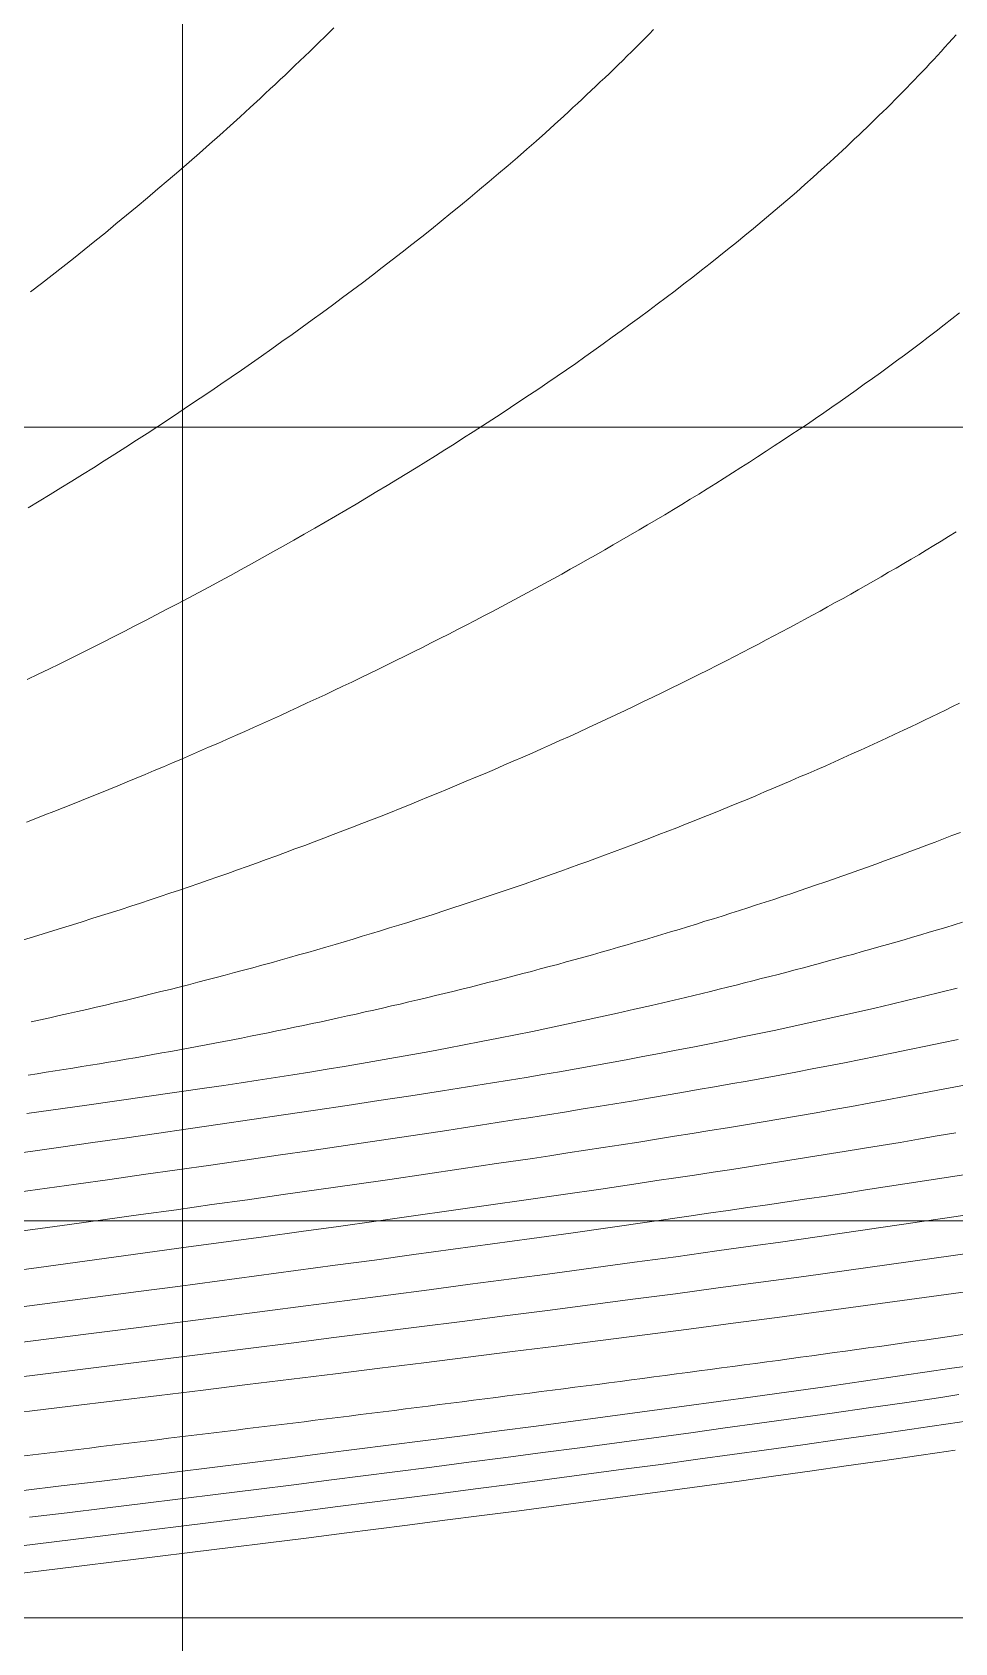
# Model space of a CAD drawing. Extents: x 11249 to 82946, y 15238 to 34763.
# Drawn here: x 60839 to 61420, y 25356 to 26370 of the extents above; entities that cross this region are included whole.
import ezdxf

# ---------------------------------------------------------------- set-up
doc = ezdxf.new("R2010")
doc.units = 0
doc.header["$LTSCALE"] = 250
doc.layers.add('03_Lines_Frames1', color=7, linetype='CONTINUOUS', lineweight=15)
doc.layers.add('03_Lines_Grid', color=253, linetype='CONTINUOUS', lineweight=15)
doc.layers.add('Make2D$Annotation$S0CO1', color=1, linetype='CONTINUOUS', true_color=0xff0000)

# ---------------------------------------------------------------- blocks, each defined once
blk = doc.blocks.new('*U7')
at = {"layer": '03_Lines_Grid'}
blk.add_line((0, -4367.6), (0, 3840), dxfattribs=at)
blk = doc.blocks.new('*U8')
at = {"layer": 'Make2D$Annotation$S0CO1', "color": 0, "linetype": 'ByBlock', "lineweight": -2, "transparency": 16777216}
blk.add_blockref('*U7', (2500, 0), dxfattribs=at)

msp = doc.modelspace()

# ---------------------------------------------------------------- linework, layer by layer
at = {"layer": '03_Lines_Frames1'}
for points in [[(60838.2, 26206.6), (60845, 26211.8), (60851.7, 26217.1), (60858.5, 26222.4), (60865.2, 26227.7), (60871.9, 26233.1), (60878.6, 26238.5), (60885.3, 26243.9), (60891.9, 26249.4), (60898.6, 26254.9), (60905.2, 26260.4), (60911.8, 26265.9), (60918.4, 26271.5), (60924.9, 26277), (60931.5, 26282.7), (60938, 26288.3), (60944.5, 26294), (60950.9, 26299.7), (60957.4, 26305.4), (60963.8, 26311.1), (60970.2, 26316.9), (60976.5, 26322.7), (60982.8, 26328.5), (60986, 26331.5), (60989.1, 26334.4), (60992.3, 26337.3), (60995.4, 26340.3), (60998.5, 26343.2), (61001.6, 26346.2), (61004.7, 26349.1), (61007.8, 26352.1), (61010.9, 26355.1), (61014, 26358.1), (61017, 26361), (61020.1, 26364), (61023.2, 26367), (61026.2, 26370), (61029.2, 26373)], [(60836.1, 25962.5), (60842.9, 25965.8), (60849.7, 25969.1), (60856.5, 25972.4), (60863.2, 25975.8), (60870, 25979.1), (60876.8, 25982.5), (60883.5, 25985.9), (60890.3, 25989.3), (60897, 25992.7), (60903.8, 25996.2), (60910.5, 25999.7), (60917.2, 26003.2), (60924, 26006.7), (60930.7, 26010.2), (60937.4, 26013.8), (60944.1, 26017.3), (60950.8, 26020.9), (60957.4, 26024.5), (60964.1, 26028.1), (60970.8, 26031.8), (60977.4, 26035.4), (60984.1, 26039.1), (60990.7, 26042.8), (60997.3, 26046.5), (61003.9, 26050.3), (61010.5, 26054), (61017.1, 26057.8), (61023.6, 26061.6), (61030.2, 26065.4), (61036.7, 26069.2), (61043.3, 26073), (61049.8, 26076.9), (61056.3, 26080.8), (61062.7, 26084.7), (61069.2, 26088.6), (61075.2, 26092.2), (61081.1, 26095.9), (61087.1, 26099.6), (61093.1, 26103.3), (61099, 26107.1), (61105, 26110.8), (61110.9, 26114.6), (61116.9, 26118.4), (61122.8, 26122.2), (61128.7, 26126.1), (61134.6, 26129.9), (61140.5, 26133.8), (61146.4, 26137.7), (61152.3, 26141.7), (61158.2, 26145.6), (61164, 26149.6), (61169.8, 26153.6), (61175.7, 26157.6), (61181.5, 26161.6), (61187.3, 26165.7), (61193, 26169.7), (61198.8, 26173.8), (61204.5, 26178), (61210.2, 26182.1), (61215.9, 26186.2), (61221.6, 26190.4), (61227.3, 26194.6), (61232.9, 26198.8), (61238.5, 26203.1), (61244.1, 26207.3), (61249.7, 26211.6), (61255.2, 26215.9), (61260.7, 26220.2), (61266.2, 26224.5), (61271.7, 26228.9), (61277.2, 26233.3), (61282.7, 26237.7), (61288.1, 26242.1), (61293.5, 26246.6), (61299, 26251.2), (61304.4, 26255.7), (61309.8, 26260.3), (61315.1, 26264.9), (61320.5, 26269.5), (61325.8, 26274.2), (61331.1, 26278.9), (61336.4, 26283.7), (61341.6, 26288.4), (61344.2, 26290.8), (61346.9, 26293.2), (61349.5, 26295.6), (61352, 26298), (61354.6, 26300.5), (61357.2, 26302.9), (61359.8, 26305.3), (61362.3, 26307.8), (61364.9, 26310.2), (61367.5, 26312.7), (61370, 26315.1), (61372.5, 26317.6), (61375, 26320.1), (61377.6, 26322.6), (61380.1, 26325.1), (61382.6, 26327.6), (61385, 26330.1), (61387.5, 26332.6), (61390, 26335.1), (61392.4, 26337.6), (61394.9, 26340.2), (61397.3, 26342.7), (61399.8, 26345.3), (61402.2, 26347.8), (61404.6, 26350.4), (61407, 26353), (61409.4, 26355.5), (61411.7, 26358.1), (61414.1, 26360.7), (61416.4, 26363.3), (61418.8, 26365.9), (61421.1, 26368.5)], [(60836.6, 26070.6), (60843.5, 26074.8), (60850.4, 26079), (60857.2, 26083.2), (60864.1, 26087.4), (60870.9, 26091.7), (60877.7, 26095.9), (60884.5, 26100.2), (60891.3, 26104.5), (60898.1, 26108.8), (60904.8, 26113.2), (60911.5, 26117.5), (60918.3, 26121.9), (60925, 26126.3), (60931.6, 26130.7), (60938.3, 26135.2), (60944.9, 26139.6), (60951.6, 26144.1), (60958, 26148.5), (60964.5, 26152.9), (60970.9, 26157.3), (60977.3, 26161.7), (60983.7, 26166.2), (60990.1, 26170.7), (60996.5, 26175.3), (61002.9, 26179.8), (61009.3, 26184.4), (61015.6, 26189), (61022, 26193.6), (61028.3, 26198.3), (61034.6, 26203), (61040.9, 26207.7), (61047.2, 26212.4), (61053.5, 26217.2), (61059.7, 26221.9), (61065.9, 26226.7), (61072.2, 26231.6), (61078.3, 26236.4), (61084.5, 26241.3), (61090.6, 26246.2), (61096.8, 26251.1), (61102.9, 26256.1), (61108.9, 26261), (61115, 26266), (61121, 26271), (61127, 26276.1), (61132.9, 26281.1), (61138.9, 26286.2), (61144.8, 26291.3), (61150.7, 26296.4), (61156.5, 26301.6), (61162.4, 26306.8), (61168.2, 26312.1), (61174, 26317.3), (61176.9, 26320), (61179.8, 26322.7), (61182.7, 26325.3), (61185.6, 26328), (61188.4, 26330.7), (61191.3, 26333.4), (61194.2, 26336.1), (61197, 26338.8), (61199.8, 26341.5), (61202.7, 26344.2), (61205.5, 26346.9), (61208.3, 26349.7), (61211.1, 26352.4), (61213.9, 26355.2), (61216.7, 26357.9), (61219.5, 26360.7), (61222.3, 26363.5), (61225, 26366.2), (61227.8, 26369), (61230.5, 26371.8)], [(60835.6, 25872.7), (60841.4, 25874.9), (60847.2, 25877.2), (60852.9, 25879.4), (60858.7, 25881.7), (60864.5, 25884), (60870.2, 25886.3), (60876, 25888.6), (60881.7, 25890.9), (60887.5, 25893.3), (60893.2, 25895.6), (60898.9, 25898), (60904.7, 25900.4), (60910.4, 25902.7), (60916.1, 25905.1), (60921.8, 25907.5), (60927.5, 25910), (60933.2, 25912.4), (60938.9, 25914.8), (60944.6, 25917.3), (60950.3, 25919.8), (60956, 25922.2), (60961.6, 25924.7), (60967.3, 25927.2), (60973, 25929.7), (60978.6, 25932.3), (60984.3, 25934.8), (60989.9, 25937.4), (60995.6, 25939.9), (61001.2, 25942.5), (61006.8, 25945.1), (61012.4, 25947.7), (61018, 25950.3), (61023.6, 25952.9), (61029.2, 25955.6), (61034.8, 25958.2), (61040.4, 25960.9), (61046, 25963.6), (61051.6, 25966.3), (61057.2, 25969), (61062.7, 25971.7), (61068.3, 25974.4), (61073.9, 25977.2), (61079.4, 25979.9), (61085, 25982.7), (61090.5, 25985.5), (61096, 25988.3), (61101.6, 25991.1), (61107.1, 25993.9), (61112.6, 25996.8), (61118.1, 25999.6), (61123.6, 26002.5), (61129.1, 26005.4), (61134.6, 26008.3), (61140, 26011.2), (61145.5, 26014.1), (61151, 26017.1), (61156.4, 26020), (61161.8, 26023), (61167.3, 26025.9), (61172.7, 26028.9), (61178.1, 26031.9), (61183.5, 26035), (61189, 26038), (61194.4, 26041.1), (61199.8, 26044.2), (61205.2, 26047.3), (61210.6, 26050.4), (61216, 26053.6), (61221.4, 26056.7), (61226.8, 26059.9), (61232.2, 26063.1), (61237.6, 26066.3), (61243, 26069.5), (61248.3, 26072.8), (61253.7, 26076.1), (61259, 26079.3), (61264.3, 26082.6), (61269.7, 26085.9), (61275, 26089.3), (61280.3, 26092.6), (61285.6, 26096), (61290.9, 26099.3), (61296.1, 26102.7), (61301.4, 26106.2), (61306.6, 26109.6), (61311.8, 26113), (61317, 26116.5), (61322.2, 26120), (61327.4, 26123.4), (61332.6, 26126.9), (61337.7, 26130.5), (61342.8, 26134), (61348, 26137.6), (61353.1, 26141.1), (61358.2, 26144.7), (61363.3, 26148.4), (61368.4, 26152), (61373.4, 26155.7), (61378.5, 26159.4), (61383.5, 26163.1), (61388.6, 26166.8), (61393.6, 26170.6), (61398.6, 26174.3), (61403.6, 26178.1), (61408.5, 26181.9), (61413.5, 26185.8), (61418.4, 26189.6), (61423.3, 26193.5)], [(60838.6, 25746.9), (60844.4, 25748.2), (60850.3, 25749.4), (60856.1, 25750.8), (60862, 25752.1), (60867.8, 25753.4), (60873.6, 25754.7), (60879.5, 25756.1), (60885.3, 25757.4), (60891.1, 25758.8), (60896.9, 25760.2), (60902.8, 25761.6), (60908.6, 25763), (60914.4, 25764.5), (60920.2, 25765.9), (60926, 25767.3), (60931.8, 25768.8), (60937.6, 25770.3), (60943.4, 25771.8), (60949.2, 25773.3), (60955, 25774.8), (60960.8, 25776.3), (60966.5, 25777.9), (60972.3, 25779.4), (60978.1, 25781), (60983.9, 25782.6), (60989.6, 25784.1), (60995.4, 25785.8), (61001.2, 25787.4), (61006.9, 25789), (61012.7, 25790.6), (61018.4, 25792.3), (61024.2, 25794), (61029.9, 25795.6), (61035.7, 25797.3), (61041.4, 25799), (61047.1, 25800.8), (61052.9, 25802.5), (61058.6, 25804.2), (61064.3, 25806), (61070, 25807.8), (61075.7, 25809.5), (61081.4, 25811.3), (61087.2, 25813.1), (61092.9, 25815), (61098.5, 25816.8), (61104.2, 25818.7), (61109.9, 25820.5), (61115.6, 25822.4), (61121.3, 25824.3), (61127, 25826.2), (61132.6, 25828.1), (61138.3, 25830), (61144, 25832), (61149.6, 25833.9), (61155.3, 25835.9), (61160.9, 25837.9), (61166.6, 25839.8), (61172.2, 25841.8), (61177.8, 25843.9), (61183.5, 25845.9), (61189.1, 25847.9), (61194.7, 25850), (61200.3, 25852.1), (61205.9, 25854.2), (61211.6, 25856.3), (61217.2, 25858.4), (61222.7, 25860.5), (61228.3, 25862.6), (61233.9, 25864.8), (61239.5, 25866.9), (61245.1, 25869.1), (61250.6, 25871.3), (61256.2, 25873.5), (61261.8, 25875.7), (61267.3, 25878), (61272.9, 25880.2), (61278.4, 25882.5), (61284, 25884.8), (61289.5, 25887), (61295, 25889.3), (61300.5, 25891.7), (61306, 25894), (61311.5, 25896.3), (61317.1, 25898.7), (61322.5, 25901.1), (61328, 25903.4), (61333.5, 25905.8), (61339, 25908.2), (61344.5, 25910.7), (61349.9, 25913.1), (61355.4, 25915.6), (61360.9, 25918), (61366.3, 25920.5), (61371.7, 25923), (61377.2, 25925.5), (61382.6, 25928), (61388, 25930.6), (61392.5, 25932.6), (61396.9, 25934.7), (61401.3, 25936.8), (61405.7, 25939), (61410.1, 25941.1), (61414.5, 25943.2), (61418.9, 25945.4), (61423.3, 25947.5)], [(60836.7, 25713.4), (60842.3, 25714.2), (60847.9, 25715.1), (60853.6, 25716), (60859.2, 25716.9), (60864.8, 25717.7), (60870.4, 25718.7), (60876, 25719.6), (60881.6, 25720.5), (60887.2, 25721.4), (60892.8, 25722.4), (60898.4, 25723.3), (60904, 25724.3), (60909.6, 25725.3), (60915.2, 25726.3), (60920.8, 25727.3), (60926.4, 25728.3), (60932, 25729.3), (60937.6, 25730.3), (60943.1, 25731.3), (60948.7, 25732.4), (60954.3, 25733.4), (60959.9, 25734.5), (60965.5, 25735.6), (60971, 25736.7), (60976.6, 25737.8), (60982.2, 25738.9), (60987.7, 25740), (60993.3, 25741.2), (60998.9, 25742.3), (61004.4, 25743.5), (61010, 25744.6), (61015.6, 25745.8), (61021.1, 25747), (61026.7, 25748.2), (61032.2, 25749.4), (61037.8, 25750.6), (61043.3, 25751.8), (61048.9, 25753.1), (61054.4, 25754.3), (61059.9, 25755.6), (61065.5, 25756.9), (61071, 25758.1), (61076.5, 25759.4), (61082.1, 25760.7), (61087.6, 25762.1), (61093.1, 25763.4), (61098.6, 25764.7), (61104.2, 25766.1), (61109.7, 25767.4), (61115.2, 25768.8), (61120.7, 25770.2), (61126.2, 25771.6), (61131.7, 25773), (61137.2, 25774.4), (61142.7, 25775.8), (61148.2, 25777.3), (61153.7, 25778.7), (61159.2, 25780.2), (61164.7, 25781.7), (61170.2, 25783.1), (61175.6, 25784.6), (61181.1, 25786.1), (61186.6, 25787.7), (61192.1, 25789.2), (61197.5, 25790.7), (61203, 25792.3), (61208.5, 25793.9), (61213.9, 25795.4), (61219.4, 25797), (61224.8, 25798.6), (61230.3, 25800.2), (61235.7, 25801.9), (61241.2, 25803.5), (61246.6, 25805.1), (61252, 25806.8), (61257.5, 25808.5), (61262.9, 25810.2), (61268.3, 25811.8), (61273.7, 25813.5), (61279.2, 25815.3), (61284.6, 25817), (61290, 25818.7), (61295.4, 25820.5), (61300.8, 25822.3), (61306.2, 25824), (61311.6, 25825.8), (61317, 25827.6), (61322.3, 25829.4), (61327.7, 25831.3), (61333.1, 25833.1), (61338.5, 25834.9), (61343.8, 25836.8), (61349.2, 25838.7), (61354.6, 25840.6), (61359.9, 25842.5), (61365.3, 25844.4), (61370.6, 25846.3), (61376, 25848.2), (61381.3, 25850.2), (61386.6, 25852.1), (61392, 25854.1), (61397.3, 25856.1), (61402.6, 25858.1), (61407.9, 25860.1), (61413.2, 25862.1), (61418.5, 25864.2), (61423.8, 25866.2)], [(60835.8, 25689.1), (60873.5, 25694.5), (60892.4, 25697.2), (60911.3, 25699.9), (60949.1, 25705.3), (60959.9, 25706.9), (60970.8, 25708.5), (60981.6, 25710.1), (60992.4, 25711.8), (61003.3, 25713.5), (61014.1, 25715.2), (61024.9, 25717), (61035.7, 25718.8), (61046.5, 25720.6), (61057.3, 25722.5), (61068.1, 25724.4), (61078.9, 25726.4), (61089.7, 25728.3), (61100.5, 25730.3), (61111.2, 25732.4), (61122, 25734.5), (61132.8, 25736.6), (61143.5, 25738.7), (61154.3, 25740.9), (61165, 25743.1), (61175.7, 25745.4), (61186.4, 25747.7), (61197.1, 25750), (61207.8, 25752.4), (61218.5, 25754.8), (61229.2, 25757.2), (61239.9, 25759.7), (61250.6, 25762.2), (61261.2, 25764.8), (61266.5, 25766.1), (61271.9, 25767.4), (61277.2, 25768.7), (61282.5, 25770), (61287.8, 25771.4), (61293.1, 25772.7), (61298.4, 25774.1), (61303.8, 25775.4), (61309.1, 25776.8), (61314.4, 25778.2), (61319.7, 25779.6), (61325, 25781), (61330.3, 25782.4), (61335.6, 25783.8), (61340.8, 25785.3), (61346.1, 25786.7), (61351.4, 25788.2), (61356.7, 25789.6), (61362, 25791.1), (61367.3, 25792.6), (61372.5, 25794.1), (61377.8, 25795.6), (61383.1, 25797.1), (61388.3, 25798.6), (61393.6, 25800.2), (61398.9, 25801.7), (61404.1, 25803.3), (61409.4, 25804.9), (61414.6, 25806.4), (61419.9, 25808), (61425.1, 25809.6)], [(60817.1, 25662.4), (60857.2, 25668), (60877.3, 25670.9), (60897.3, 25673.7), (60917.4, 25676.6), (60937.4, 25679.5), (60957.5, 25682.4), (60977.5, 25685.3), (60997.5, 25688.3), (61017.6, 25691.2), (61037.6, 25694.2), (61057.6, 25697.3), (61077.6, 25700.3), (61097.6, 25703.5), (61108.2, 25705.1), (61118.7, 25706.8), (61129.2, 25708.5), (61139.8, 25710.2), (61150.3, 25711.9), (61160.8, 25713.7), (61171.3, 25715.5), (61181.8, 25717.4), (61192.3, 25719.2), (61202.8, 25721.1), (61213.3, 25723), (61223.8, 25725), (61234.3, 25727), (61244.8, 25729), (61255.2, 25731), (61265.7, 25733.1), (61276.1, 25735.2), (61286.6, 25737.4), (61297, 25739.5), (61307.5, 25741.7), (61317.9, 25744), (61328.3, 25746.2), (61338.7, 25748.5), (61349.2, 25750.8), (61359.6, 25753.2), (61370, 25755.6), (61380.4, 25758), (61390.7, 25760.5), (61401.1, 25763), (61411.5, 25765.5), (61421.8, 25768.1)], [(60817.8, 25613.1), (60862.7, 25619.3), (60907.6, 25625.5), (60930, 25628.6), (60952.4, 25631.8), (60974.8, 25634.9), (60997.3, 25638.1), (61019.7, 25641.3), (61042.1, 25644.5), (61064.5, 25647.7), (61086.9, 25651), (61109.3, 25654.3), (61131.7, 25657.6), (61154.2, 25660.9), (61165.3, 25662.6), (61176.5, 25664.3), (61187.7, 25666), (61198.9, 25667.7), (61210.1, 25669.5), (61221.3, 25671.2), (61232.5, 25673), (61243.7, 25674.8), (61254.9, 25676.5), (61266, 25678.4), (61277.2, 25680.2), (61288.4, 25682), (61299.5, 25683.9), (61310.7, 25685.8), (61321.8, 25687.7), (61333, 25689.6), (61344.1, 25691.6), (61355.3, 25693.6), (61366.4, 25695.6), (61377.5, 25697.7), (61388.6, 25699.8), (61399.7, 25701.9), (61409.7, 25703.8), (61419.7, 25705.7), (61429.7, 25707.7)], [(60796.1, 25585.9), (60843.3, 25592.2), (60890.5, 25598.6), (60937.7, 25605.1), (60961.3, 25608.3), (60984.9, 25611.5), (61008.5, 25614.8), (61032.1, 25618.1), (61055.8, 25621.4), (61079.4, 25624.7), (61103, 25628), (61126.6, 25631.4), (61150.2, 25634.8), (61173.7, 25638.2), (61197.3, 25641.6), (61220.9, 25645.1), (61232.7, 25646.9), (61244.5, 25648.6), (61256.3, 25650.4), (61268.1, 25652.2), (61279.8, 25654), (61291.6, 25655.8), (61303.4, 25657.7), (61315.2, 25659.5), (61326.9, 25661.4), (61338.7, 25663.3), (61350.5, 25665.2), (61362.2, 25667.1), (61374, 25669), (61385.8, 25671), (61397.5, 25673), (61409.2, 25675), (61421, 25677)], [(60807.1, 25564), (60856.6, 25570.5), (60906.1, 25577.1), (60930.9, 25580.3), (60955.7, 25583.6), (60980.4, 25586.9), (61005.2, 25590.2), (61030, 25593.6), (61054.7, 25596.9), (61079.5, 25600.3), (61104.3, 25603.7), (61129, 25607.1), (61153.8, 25610.5), (61178.5, 25613.9), (61203.3, 25617.4), (61228, 25620.9), (61252.8, 25624.5), (61265.2, 25626.3), (61277.5, 25628.1), (61289.9, 25629.9), (61302.3, 25631.7), (61314.6, 25633.5), (61327, 25635.4), (61339.4, 25637.2), (61351.7, 25639.1), (61364.1, 25641), (61376.4, 25642.9), (61388.8, 25644.8), (61401.1, 25646.7), (61413.5, 25648.7), (61425.8, 25650.6)], [(60804.6, 25541.5), (60856.3, 25548.1), (60908.1, 25554.7), (60959.8, 25561.3), (60985.7, 25564.7), (61011.6, 25568), (61037.5, 25571.4), (61063.3, 25574.8), (61089.2, 25578.2), (61115.1, 25581.6), (61141, 25585), (61166.9, 25588.5), (61192.7, 25592), (61218.6, 25595.5), (61244.5, 25599), (61270.3, 25602.6), (61296.2, 25606.2), (61309.1, 25608), (61322, 25609.9), (61335, 25611.7), (61347.9, 25613.5), (61360.8, 25615.4), (61373.7, 25617.3), (61386.7, 25619.2), (61399.6, 25621.1), (61412.5, 25623), (61425.4, 25624.9)], [(60807.8, 25498.1), (60863.4, 25504.8), (60919.1, 25511.6), (60946.9, 25515), (60974.7, 25518.4), (61002.5, 25521.8), (61030.3, 25525.3), (61058.1, 25528.7), (61085.9, 25532.2), (61113.7, 25535.7), (61141.6, 25539.2), (61169.4, 25542.7), (61197.2, 25546.2), (61225, 25549.8), (61252.8, 25553.4), (61280.6, 25557.1), (61308.4, 25560.7), (61336.2, 25564.4), (61350.1, 25566.3), (61364, 25568.2), (61377.8, 25570.1), (61391.7, 25572), (61405.6, 25573.9), (61419.5, 25575.8), (61433.4, 25577.7)], [(60833.8, 25451.7), (60857.5, 25454.6), (60881.3, 25457.5), (60905, 25460.4), (60928.8, 25463.3), (60952.5, 25466.2), (60976.3, 25469.2), (61000, 25472.2), (61023.7, 25475.2), (61043.6, 25477.7), (61063.5, 25480.2), (61086.8, 25483.2), (61110.1, 25486.2), (61133.4, 25489.3), (61156.7, 25492.3), (61180, 25495.4), (61203.2, 25498.5), (61226.5, 25501.6), (61249.8, 25504.8), (61271.4, 25507.7), (61293, 25510.7), (61315.8, 25513.9), (61338.6, 25517.1), (61361.4, 25520.4), (61384.2, 25523.7), (61407, 25527), (61418.4, 25528.7), (61429.8, 25530.3)], [(60837.5, 25434.9), (60861.3, 25437.7), (60885, 25440.7), (60908.8, 25443.6), (60932.6, 25446.5), (60956.4, 25449.5), (60980.2, 25452.4), (61003.9, 25455.4), (61027.7, 25458.4), (61047.6, 25460.9), (61067.5, 25463.5), (61090.9, 25466.5), (61114.2, 25469.5), (61137.5, 25472.5), (61160.8, 25475.6), (61184.2, 25478.7), (61207.5, 25481.8), (61230.8, 25484.9), (61254.1, 25488.1), (61275.7, 25491.1), (61297.3, 25494.1), (61320.2, 25497.3), (61343, 25500.5), (61365.9, 25503.7), (61388.7, 25507), (61411.5, 25510.4), (61422.9, 25512.1)], [(60804.7, 25413.6), (60841.1, 25418), (60865, 25420.9), (60888.8, 25423.8), (60912.6, 25426.8), (60936.4, 25429.7), (60960.2, 25432.6), (60984, 25435.6), (61007.9, 25438.6), (61031.7, 25441.6), (61051.6, 25444.2), (61071.6, 25446.7), (61094.9, 25449.7), (61118.3, 25452.7), (61141.6, 25455.8), (61165, 25458.9), (61188.4, 25462), (61211.7, 25465.1), (61235.1, 25468.2), (61258.4, 25471.4), (61280.1, 25474.4), (61301.7, 25477.4), (61324.6, 25480.6), (61347.5, 25483.8), (61370.3, 25487.1), (61393.2, 25490.4), (61404.6, 25492.1), (61416.1, 25493.8), (61427.5, 25495.5)], [(60808.3, 25396.8), (60844.8, 25401.2), (60868.7, 25404.1), (60892.5, 25407), (60916.4, 25409.9), (60940.2, 25412.9), (60964.1, 25415.8), (60987.9, 25418.8), (61011.8, 25421.8), (61035.6, 25424.8), (61055.6, 25427.4), (61075.6, 25429.9), (61099, 25433), (61122.4, 25436), (61145.8, 25439), (61169.2, 25442.1), (61192.6, 25445.2), (61215.9, 25448.4), (61239.3, 25451.5), (61262.7, 25454.7), (61284.4, 25457.7), (61306.1, 25460.7), (61329, 25463.9), (61351.9, 25467.2), (61374.8, 25470.5), (61397.7, 25473.8), (61409.2, 25475.5), (61420.6, 25477.2)]]:
    msp.add_lwpolyline(points, dxfattribs=at)
at = {"layer": '03_Lines_Frames1', "color": 2}
for points in [[(60833.7, 25798.6), (60839.9, 25800.4), (60846, 25802.3), (60852.2, 25804.2), (60858.3, 25806.1), (60864.5, 25808), (60870.6, 25809.9), (60876.8, 25811.9), (60882.9, 25813.8), (60889.1, 25815.8), (60895.2, 25817.7), (60901.3, 25819.7), (60907.4, 25821.7), (60913.5, 25823.8), (60919.7, 25825.8), (60925.8, 25827.9), (60931.9, 25829.9), (60938, 25832), (60944.1, 25834.1), (60950.1, 25836.2), (60956.2, 25838.3), (60962.3, 25840.4), (60968.4, 25842.6), (60974.5, 25844.7), (60980.5, 25846.9), (60986.6, 25849.1), (60992.6, 25851.3), (60998.7, 25853.5), (61004.7, 25855.8), (61010.8, 25858), (61016.8, 25860.3), (61022.8, 25862.5), (61028.8, 25864.8), (61034.9, 25867.1), (61040.9, 25869.4), (61046.9, 25871.8), (61052.9, 25874.1), (61058.9, 25876.5), (61064.9, 25878.8), (61070.9, 25881.2), (61076.8, 25883.6), (61082.8, 25886.1), (61088.8, 25888.5), (61094.7, 25890.9), (61100.7, 25893.4), (61106.6, 25895.9), (61112.5, 25898.4), (61118.5, 25900.9), (61124.4, 25903.4), (61130.3, 25905.9), (61136.2, 25908.5), (61142.2, 25911), (61148.1, 25913.6), (61154, 25916.2), (61159.9, 25918.8), (61165.7, 25921.4), (61171.6, 25924.1), (61177.5, 25926.7), (61183.4, 25929.4), (61189.2, 25932.1), (61195.1, 25934.8), (61200.9, 25937.5), (61206.8, 25940.3), (61212.6, 25943), (61218.4, 25945.8), (61224.2, 25948.6), (61230, 25951.4), (61235.8, 25954.2), (61241.6, 25957), (61247.4, 25959.8), (61253.2, 25962.7), (61259, 25965.6), (61264.7, 25968.4), (61270.5, 25971.4), (61276.2, 25974.3), (61281.9, 25977.2), (61286.8, 25979.7), (61291.7, 25982.3), (61296.6, 25984.8), (61301.4, 25987.4), (61306.3, 25989.9), (61311.2, 25992.5), (61316, 25995.1), (61320.9, 25997.7), (61325.7, 26000.3), (61330.6, 26003), (61335.4, 26005.6), (61340.2, 26008.3), (61345, 26010.9), (61349.9, 26013.6), (61354.7, 26016.3), (61359.4, 26019), (61364.2, 26021.7), (61369, 26024.5), (61373.8, 26027.2), (61378.6, 26030), (61383.3, 26032.7), (61388.1, 26035.5), (61392.8, 26038.3), (61397.6, 26041.1), (61402.3, 26043.9), (61407, 26046.8), (61411.7, 26049.6), (61416.4, 26052.5), (61421.1, 26055.4)], [(60824.3, 25638.7), (60866.8, 25644.7), (60888, 25647.7), (60909.3, 25650.7), (60930.5, 25653.7), (60951.7, 25656.7), (60973, 25659.8), (60994.2, 25662.9), (61015.4, 25665.9), (61036.6, 25669), (61057.8, 25672.2), (61079.1, 25675.3), (61100.3, 25678.5), (61110.9, 25680.1), (61121.5, 25681.8), (61132.1, 25683.4), (61142.7, 25685.1), (61153.3, 25686.7), (61163.8, 25688.4), (61174.4, 25690.1), (61185, 25691.8), (61195.6, 25693.5), (61206.2, 25695.3), (61216.7, 25697), (61227.3, 25698.8), (61248.4, 25702.4), (61258.7, 25704.2), (61268.9, 25705.9), (61279.2, 25707.8), (61289.4, 25709.6), (61299.7, 25711.5), (61310, 25713.3), (61320.2, 25715.3), (61330.4, 25717.2), (61340.7, 25719.2), (61350.9, 25721.1), (61361.1, 25723.2), (61371.3, 25725.2), (61381.6, 25727.3), (61391.8, 25729.4), (61402, 25731.5), (61412.1, 25733.6), (61422.3, 25735.8)], [(60787, 25517.8), (60840.8, 25524.4), (60894.6, 25531.1), (60948.4, 25537.8), (60975.3, 25541.2), (61002.3, 25544.6), (61029.2, 25548), (61056.1, 25551.4), (61083, 25554.8), (61109.9, 25558.2), (61136.8, 25561.7), (61163.7, 25565.2), (61190.6, 25568.7), (61217.5, 25572.2), (61244.4, 25575.7), (61271.3, 25579.3), (61298.2, 25582.9), (61325.1, 25586.6), (61338.6, 25588.4), (61352, 25590.3), (61365.5, 25592.1), (61378.9, 25594), (61392.4, 25595.9), (61405.8, 25597.8), (61419.2, 25599.7), (61432.7, 25601.6)]]:
    msp.add_lwpolyline(points, dxfattribs=at)
at = {"layer": '03_Lines_Frames1'}
for points, knots in [([(58513.5, 25706.9), (58526, 25715.5), (58537.8, 25724.5), (58561.3, 25743.4), (58573, 25753.4), (58590, 25768.2), (58595.6, 25773.2), (58606.9, 25783.2), (58612.6, 25788.2), (58623.8, 25798.2), (58629.5, 25803.2), (58640.7, 25813.2), (58646.4, 25818.2), (58663.3, 25833.3), (58674.6, 25843.2), (58697.2, 25863.2), (58708.5, 25873.1), (58742.5, 25903), (58765.1, 25922.9), (58798.9, 25953), (58810.1, 25963.1), (58832.5, 25983.3), (58843.7, 25993.4), (58877.1, 26024), (58899.1, 26044.5), (58964.5, 26107.3), (59006.8, 26149.9), (59089.2, 26238.8), (59128.8, 26284.5), (59204.3, 26379.3), (59240.2, 26428.2), (59307.4, 26529.1), (59338.7, 26581.1), (59396, 26687.9), (59422, 26742.8), (59444.9, 26798.9), (59471.2, 26863.3), (59493.5, 26929.5), (59528.7, 27064.1), (59541.5, 27132.8), (59556.1, 27271.3), (59557.8, 27341.4), (59548, 27480.6), (59536.5, 27549.8), (59517.4, 27617), (59504, 27664.1), (59487, 27710.2), (59457.2, 27777.4), (59446.6, 27799.5), (59424.2, 27843), (59412.3, 27864.5), (59375.3, 27928), (59348.7, 27968.8), (59306.5, 28029), (59292.3, 28048.7), (59270.3, 28078.2), (59263, 28087.9), (59248.2, 28107.4), (59240.7, 28117.1), (59233.3, 28126.8), (59224.9, 28137.7), (59216.5, 28148.6), (59199.6, 28170.4), (59191.1, 28181.3), (59174.2, 28203.1), (59165.7, 28214), (59148.8, 28235.8), (59140.3, 28246.7), (59123.4, 28268.5), (59115, 28279.4), (59098.2, 28301.3), (59089.9, 28312.3), (59065.2, 28345.1), (59048.6, 28367.8), (59017.1, 28413.2), (59001.5, 28437), (58980.4, 28473.3), (58973.7, 28485.6), (58961.2, 28510.8), (58955.4, 28523.6), (58939.7, 28563.1), (58931.9, 28590), (58922.9, 28646.3), (58921.8, 28674.3), (58925.9, 28730.5), (58930.9, 28757.9), (58944.9, 28811.6), (58954, 28838), (58974.7, 28889.3), (58986.5, 28914.5), (59011.7, 28963.6), (59025.3, 28987.9), (59067.5, 29058.4), (59098.8, 29104.7), (59162.7, 29193.4), (59196.7, 29237.4), (59231, 29280), (59274.4, 29333.9), (59320, 29387.6), (59411.5, 29491.7), (59458.7, 29543.7), (59600, 29695.5), (59699, 29797.1), (59821, 29919.4), (59845.6, 29944), (59895, 29993.1), (59919.8, 30017.5), (59994.2, 30090.7), (60044, 30139.4), (60143.8, 30236.4), (60193.8, 30284.9), (60293.9, 30381.7), (60344, 30430), (60444, 30526.9), (60493.9, 30575.3), (60593.6, 30672.5), (60643.3, 30721.3), (60791.9, 30868), (60890.1, 30966.8), (61083.8, 31167.1), (61178.9, 31268.4), (61365.6, 31475.8), (61456.1, 31580.7), (61544.6, 31688.7), (61647.3, 31814), (61745.1, 31940.7), (61935, 32202.7), (62025.4, 32335.5), (62163, 32549.5), (62212.2, 32628.4), (62260.3, 32708)], [0.000368, 0.000368, 0.000368, 0.000368, 45.6909, 45.6909, 90.499787, 90.499787, 113.114417, 113.114417, 135.729326, 135.729326, 158.344219, 158.344219, 180.959113, 180.959113, 226.17334, 226.17334, 271.387636, 271.387636, 361.816231, 361.816231, 407.042962, 407.042962, 452.269977, 452.269977, 542.863446, 542.863446, 724.269376, 724.269376, 906.155775, 906.155775, 1087.928086, 1087.928086, 1269.712574, 1269.712574, 1451.448524, 1451.448524, 1451.448524, 1660.526787, 1660.526787, 1869.605989, 1869.605989, 2079.150013, 2079.150013, 2288.786819, 2288.786819, 2288.786819, 2435.605567, 2435.605567, 2509.03086, 2509.03086, 2582.464612, 2582.464612, 2729.438321, 2729.438321, 2802.962585, 2802.962585, 2839.620177, 2839.620177, 2876.278558, 2876.278558, 2876.278558, 2917.763973, 2917.763973, 2959.24948, 2959.24948, 3000.734995, 3000.734995, 3042.220513, 3042.220513, 3083.709515, 3083.709515, 3125.198646, 3125.198646, 3207.369577, 3207.369577, 3291.240003, 3291.240003, 3333.44631, 3333.44631, 3375.694371, 3375.694371, 3461.261978, 3461.261978, 3546.843125, 3546.843125, 3630.392336, 3630.392336, 3713.671315, 3713.671315, 3796.723495, 3796.723495, 3879.803715, 3879.803715, 4044.114898, 4044.114898, 4208.816811, 4208.816811, 4208.816811, 4416.804201, 4416.804201, 4625.215559, 4625.215559, 5039.718966, 5039.718966, 5144.273676, 5144.273676, 5248.828998, 5248.828998, 5457.939587, 5457.939587, 5667.050409, 5667.050409, 5876.161659, 5876.161659, 6085.292044, 6085.292044, 6294.422698, 6294.422698, 6712.589853, 6712.589853, 7131.40665, 7131.40665, 7550.866105, 7550.866105, 7550.866105, 8036.542689, 8036.542689, 8521.143825, 8521.143825, 8799.433047, 8799.433047, 8799.433047, 8799.433047]), ([(59451.8, 25310.8), (59525.2, 25319.6), (59598.7, 25328.3), (59672.1, 25337), (59748, 25346), (59824, 25354.9), (59899.9, 25363.8), (59975.8, 25372.8), (60051.8, 25381.6), (60127.7, 25390.5), (60203.7, 25399.3), (60279.6, 25408.2), (60355.6, 25417), (60431.5, 25425.9), (60507.4, 25434.8), (60583.4, 25443.7), (60659.3, 25452.6), (60735.2, 25461.6), (60811.2, 25470.8), (60849.1, 25475.3), (60887.1, 25479.9), (60925, 25484.6), (60963, 25489.2), (61000.9, 25493.9), (61038.8, 25498.6), (61076.8, 25503.4), (61114.7, 25508.2), (61152.6, 25513.1), (61190.5, 25517.9), (61228.4, 25522.9), (61266.3, 25528), (61304.2, 25533), (61342.1, 25538.2), (61379.9, 25543.5), (61417.8, 25548.8), (61455.6, 25554.2), (61493.5, 25559.9), (61531.3, 25565.5), (61569.1, 25571.3), (61606.8, 25577.3), (61625.7, 25580.4), (61644.5, 25583.5), (61663.4, 25586.6), (61682.2, 25589.8), (61701.1, 25593), (61719.9, 25596.3), (61738.7, 25599.6), (61757.5, 25603.1), (61776.3, 25606.6), (61795.1, 25610.1), (61813.9, 25613.7), (61832.6, 25617.4), (61851.4, 25621.2), (61870.1, 25625), (61888.8, 25629.1), (61907.5, 25633.1), (61926.1, 25637.3), (61944.7, 25641.6), (61963.3, 25646), (61981.9, 25650.6), (62000.4, 25655.4), (62009.7, 25657.8), (62018.9, 25660.2), (62028.1, 25662.8), (62037.3, 25665.3), (62046.5, 25667.9), (62055.7, 25670.6), (62064.9, 25673.3), (62074, 25676.1), (62083.1, 25678.9), (62092.2, 25681.8), (62101.3, 25684.7), (62110.4, 25687.8), (62119.4, 25690.9), (62128.4, 25694.1), (62137.4, 25697.4), (62141.9, 25699), (62146.4, 25700.7), (62150.8, 25702.4), (62155.3, 25704.1), (62159.7, 25705.9), (62164.2, 25707.7)], [924.986784, 924.986784, 924.986784, 924.986784, 1146.86436, 1146.86436, 1146.86436, 1376.237229, 1376.237229, 1376.237229, 1605.610089, 1605.610089, 1605.610089, 1834.982946, 1834.982946, 1834.982946, 2064.355817, 2064.355817, 2064.355817, 2293.728736, 2293.728736, 2293.728736, 2408.415184, 2408.415184, 2408.415184, 2523.101649, 2523.101649, 2523.101649, 2637.788139, 2637.788139, 2637.788139, 2752.47468, 2752.47468, 2752.47468, 2867.161295, 2867.161295, 2867.161295, 2981.848071, 2981.848071, 2981.848071, 3096.535131, 3096.535131, 3096.535131, 3153.878465, 3153.878465, 3153.878465, 3211.221857, 3211.221857, 3211.221857, 3268.565317, 3268.565317, 3268.565317, 3325.908892, 3325.908892, 3325.908892, 3383.252637, 3383.252637, 3383.252637, 3440.596694, 3440.596694, 3440.596694, 3497.941266, 3497.941266, 3497.941266, 3526.613112, 3526.613112, 3526.613112, 3555.285053, 3555.285053, 3555.285053, 3583.957095, 3583.957095, 3583.957095, 3612.629313, 3612.629313, 3612.629313, 3641.301777, 3641.301777, 3641.301777, 3655.637717, 3655.637717, 3655.637717, 3669.973694, 3669.973694, 3669.973694, 3669.973694])]:
    msp.add_open_spline(points, degree=3, knots=knots, dxfattribs=at)
at = {"layer": '03_Lines_Grid'}
for p, q in [((12843.7, 26121.5), (63550.2, 26121.5)), ((12843.7, 25621.5), (63550.2, 25621.5)), ((12843.7, 25371.5), (63550.2, 25371.5))]:
    msp.add_line(p, q, dxfattribs=at)

# ---------------------------------------------------------------- block references
at = {"layer": 'Make2D$Annotation$S0CO1'}
msp.add_blockref('*U8', (58433.8, 28868.1), dxfattribs=at)

doc.saveas('drawing.dxf')
